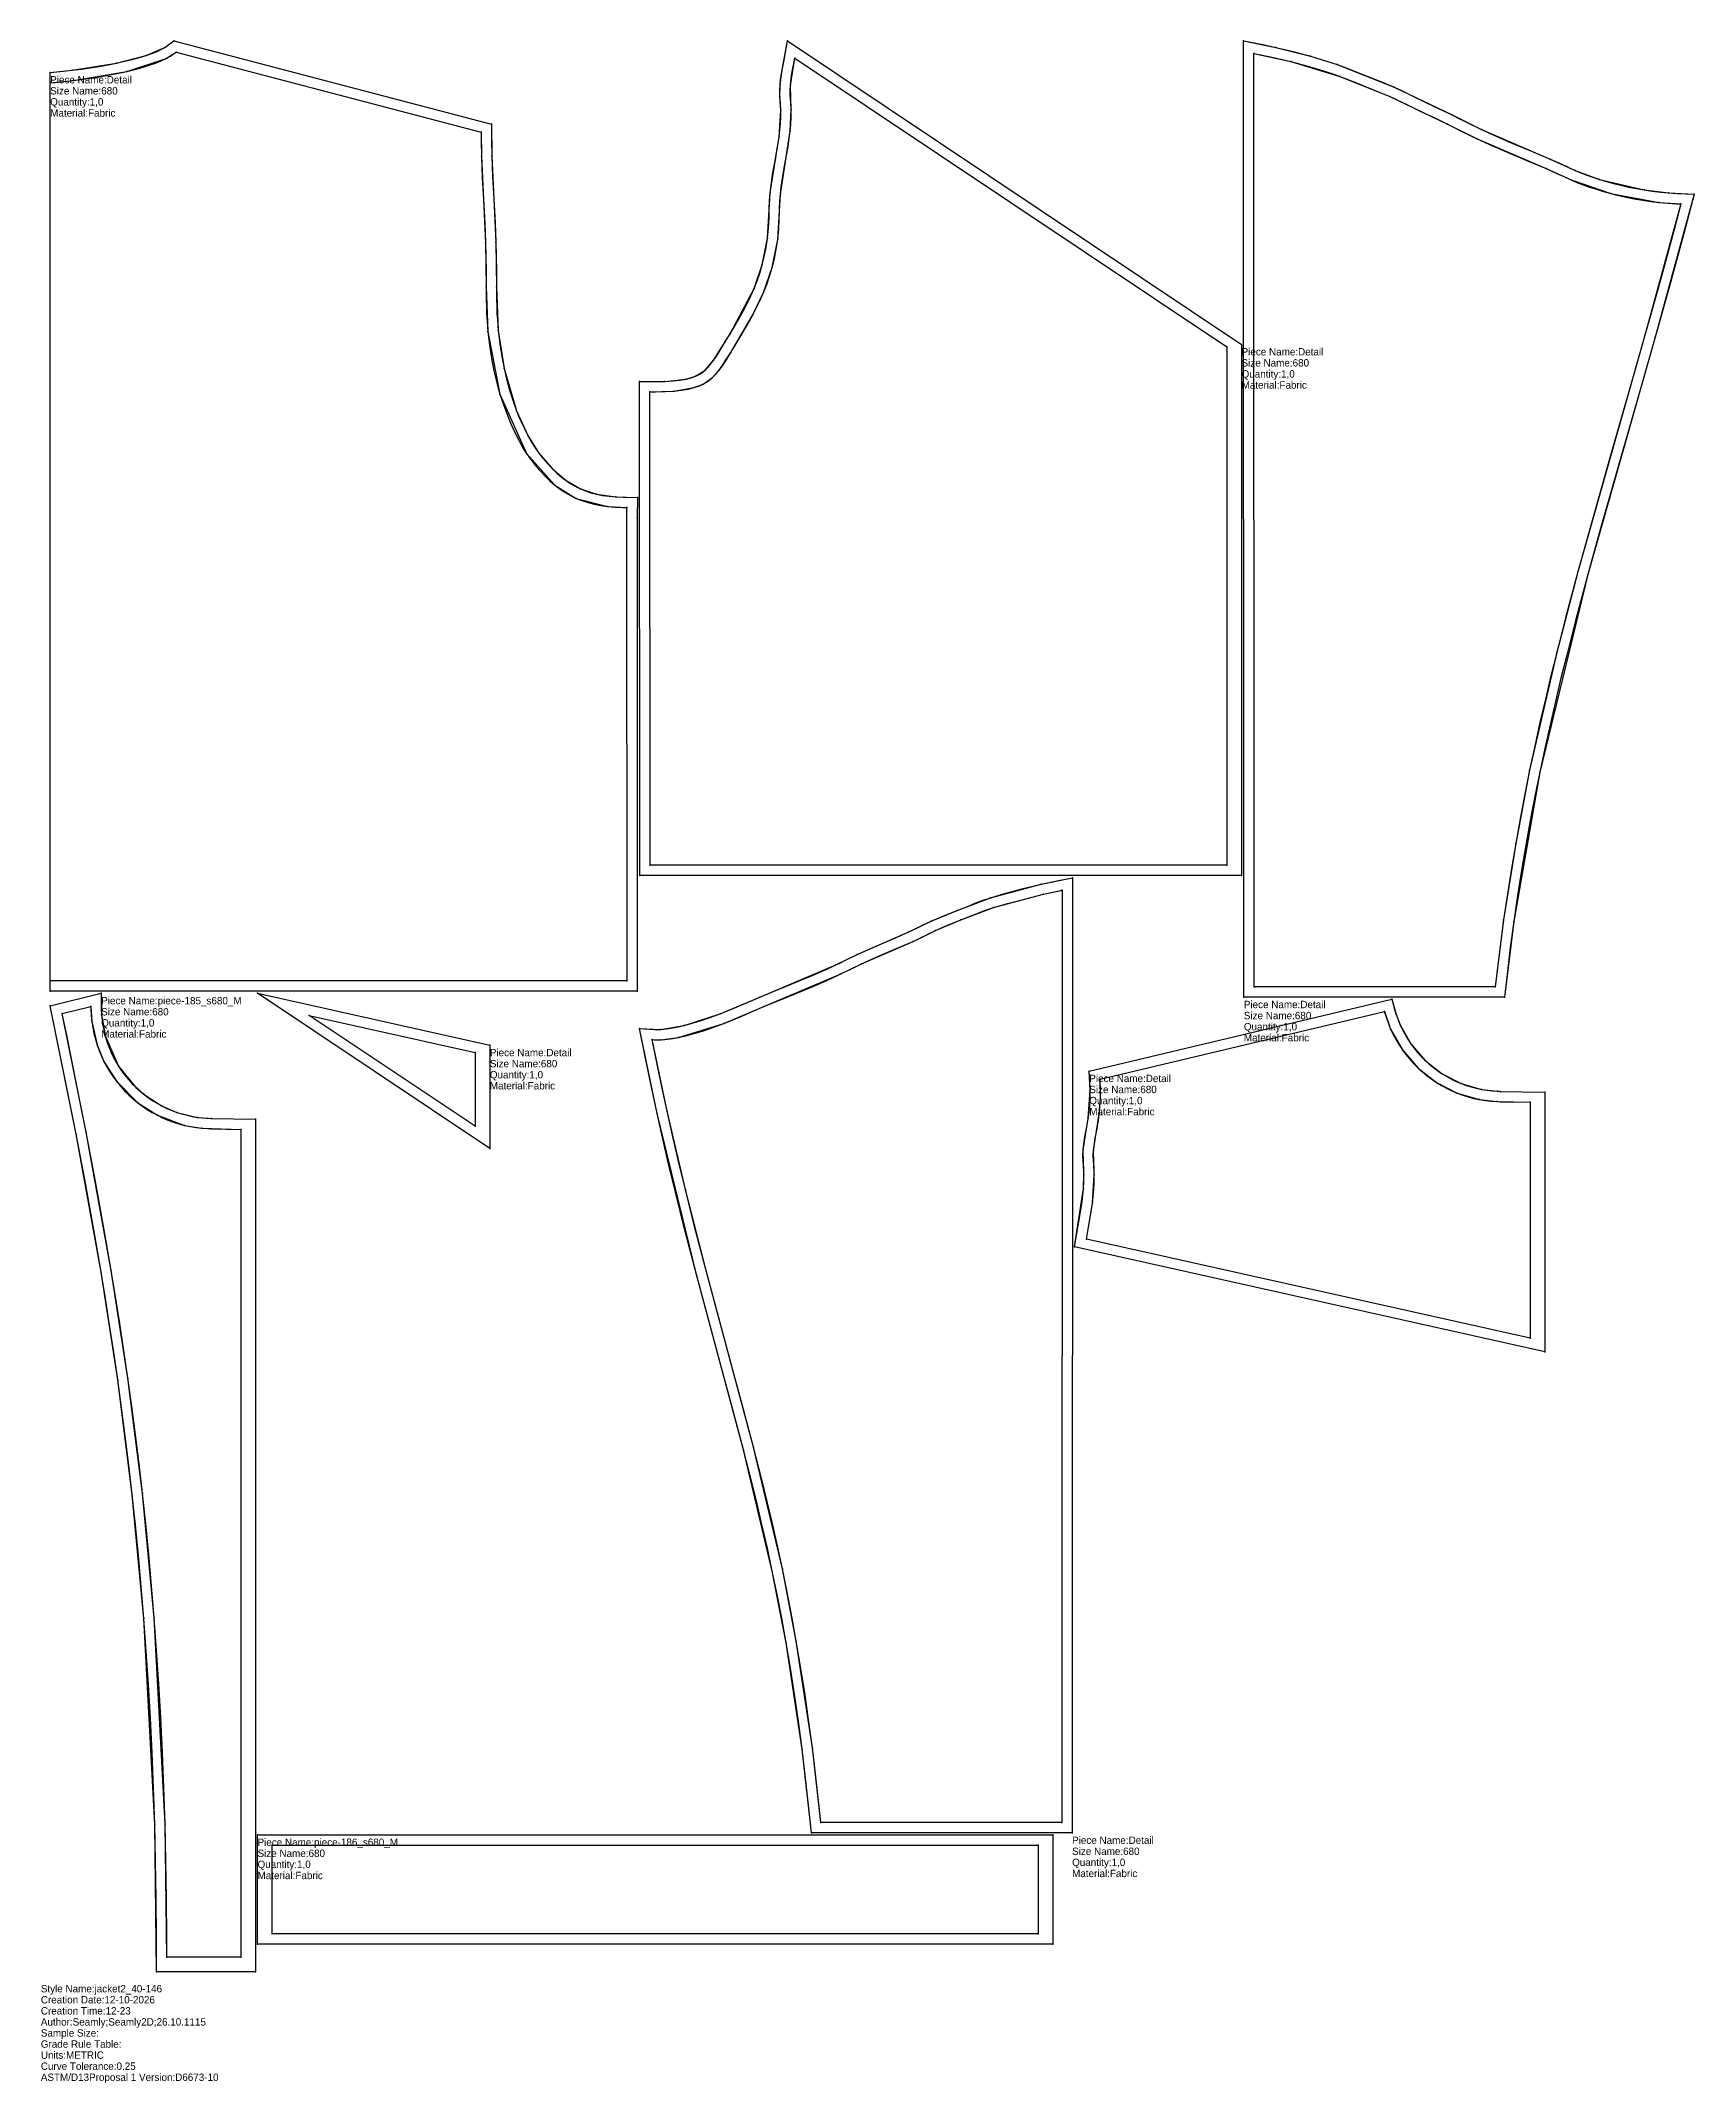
# Model space of a CAD drawing. Extents: x 0 to 1120, y -69 to 1315.
import ezdxf

# ---------------------------------------------------------------- set-up
doc = ezdxf.new("R2010")
doc.units = 0
for name, color, linetype in [('1', 7, 'CONTINUOUS'), ('14', 7, 'CONTINUOUS'), ('2', 7, 'CONTINUOUS'), ('3', 7, 'CONTINUOUS'), ('84', 7, 'CONTINUOUS'), ('87', 7, 'CONTINUOUS')]:
    doc.layers.add(name, color=color, linetype=linetype)

# ---------------------------------------------------------------- blocks, each defined once
blk = doc.blocks.new('piece-185_s680_M')
at = {"layer": '1'}
blk.add_lwpolyline([(40.89, 669.4), (41.17, 654.83), (43.72, 640.18), (52.69, 619.94), (63.18, 606.84), (70.01, 600.78), (82.18, 592.98), (92.13, 588.74), (106.19, 585.36), (115.32, 584.64), (145.47, 584.04), (145.47, 6.42), (78.48, 6.42), (77.19, 106.33), (69.82, 245.72), (61.9, 329.67), (52.09, 407.57), (40.85, 480.36), (23.84, 573.93), (6.35, 660.82)], close=True, dxfattribs=at)
at = {"layer": '14'}
blk.add_lwpolyline([(33.96, 660.46), (34.59, 650.25), (38.15, 634.44), (42.79, 623.25), (51.45, 609.55), (65.69, 595.27), (78.99, 586.75), (97.43, 579.91), (109.16, 577.97), (135.47, 577.23), (135.47, 16.42), (85.47, 16.42), (84.19, 106.53), (76.8, 246.26), (68.86, 330.44), (59.03, 408.55), (47.75, 481.53), (30.72, 575.26), (14.55, 655.65)], close=True, dxfattribs=at)
at = {"layer": '2'}
for p in [(40.89, 669.4), (6.35, 660.82), (14.55, 655.65), (33.96, 660.46), (145.47, 584.04), (135.47, 577.23), (85.47, 16.42), (135.47, 16.42), (78.48, 6.42), (145.47, 6.42)]:
    blk.add_point(p, dxfattribs=at)
at = {"layer": '3'}
for p in [(41.17, 654.83), (34.59, 650.25), (43.72, 640.18), (38.15, 634.44), (42.79, 623.25), (51.45, 609.55), (52.69, 619.94), (63.18, 606.84), (65.69, 595.27), (70.01, 600.78), (78.99, 586.75), (82.18, 592.98), (92.13, 588.74), (106.19, 585.36), (115.32, 584.64), (23.84, 573.93), (30.72, 575.26), (97.43, 579.91), (109.16, 577.97), (40.85, 480.36), (47.75, 481.53), (52.09, 407.57), (59.03, 408.55), (61.9, 329.67), (68.86, 330.44), (69.82, 245.72), (76.8, 246.26), (77.19, 106.33), (84.19, 106.53)]:
    blk.add_point(p, dxfattribs=at)
at = {"layer": '84'}
blk.add_lwpolyline([(40.89, 669.4), (40.98, 658.61), (41.17, 654.83), (41.54, 651.11), (42.09, 647.42), (42.82, 643.78), (43.72, 640.18), (44.8, 636.64), (46.05, 633.16), (47.46, 629.74), (49.04, 626.39), (50.79, 623.13), (52.69, 619.94), (54.75, 616.85), (56.97, 613.86), (59.34, 610.97), (61.88, 608.16), (63.18, 606.84), (64.47, 605.57), (67.2, 603.09), (70.01, 600.78), (72.92, 598.61), (75.92, 596.58), (79.01, 594.71), (82.18, 592.98), (85.43, 591.41), (88.75, 590), (92.13, 588.74), (95.57, 587.65), (99.07, 586.72), (102.61, 585.96), (106.19, 585.36), (109.81, 584.94), (113.48, 584.69), (115.32, 584.64), (145.47, 584.04), (145.47, 6.42), (78.48, 6.42), (78.44, 29.7), (78.22, 55.8), (77.8, 81.33), (77.19, 106.33), (76.39, 130.79), (75.41, 154.74), (74.25, 178.2), (72.93, 201.17), (71.45, 223.67), (69.82, 245.72), (68.04, 267.33), (66.12, 288.51), (64.07, 309.29), (61.9, 329.67), (59.61, 349.68), (57.21, 369.32), (54.7, 388.61), (52.09, 407.57), (49.4, 426.21), (46.62, 444.55), (43.77, 462.59), (40.85, 480.36), (36.36, 506.58), (30.18, 540.67), (23.84, 573.93), (17.41, 606.48), (10.93, 638.46), (6.35, 660.82)], close=True, dxfattribs=at)
at = {"layer": '87'}
blk.add_lwpolyline([(33.96, 660.46), (33.98, 658.41), (34.19, 654.31), (34.59, 650.25), (35.19, 646.22), (35.99, 642.24), (36.97, 638.31), (38.15, 634.44), (39.51, 630.64), (41.06, 626.9), (42.79, 623.25), (44.69, 619.68), (46.77, 616.2), (49.02, 612.83), (51.45, 609.55), (54.03, 606.39), (56.78, 603.36), (58.23, 601.89), (59.66, 600.48), (62.61, 597.8), (65.69, 595.27), (68.87, 592.89), (72.15, 590.68), (75.52, 588.63), (78.99, 586.75), (82.53, 585.04), (86.16, 583.49), (89.85, 582.12), (93.61, 580.93), (97.43, 579.91), (101.3, 579.08), (105.21, 578.43), (109.16, 577.97), (113.15, 577.7), (115.15, 577.64), (135.47, 577.23), (135.47, 16.42), (85.47, 16.42), (85.44, 29.73), (85.22, 55.88), (84.8, 81.48), (84.19, 106.53), (83.38, 131.05), (82.4, 155.06), (81.24, 178.57), (79.92, 201.6), (78.43, 224.16), (76.8, 246.26), (75.01, 267.93), (73.09, 289.17), (71.04, 310), (68.86, 330.44), (66.56, 350.5), (64.15, 370.2), (61.64, 389.54), (59.03, 408.55), (56.33, 427.24), (53.54, 445.62), (50.68, 463.71), (47.75, 481.53), (43.25, 507.79), (37.06, 541.95), (30.72, 575.26), (24.27, 607.86), (17.79, 639.85), (14.55, 655.65)], close=True, dxfattribs=at)
at = {"layer": '1'}
for s, p in [('Piece Name:piece-185_s680_M', (40.89, 661.9)), ('Size Name:680', (40.89, 654.4)), ('Quantity:1,0', (40.89, 646.9)), ('Material:Fabric', (40.89, 639.4))]:
    blk.add_text(s, height=5, dxfattribs=at).set_placement(p)
blk = doc.blocks.new('piece-186_s680_M')
at = {"layer": '1'}
blk.add_lwpolyline([(146.84, 99.22), (685.77, 99.22), (685.77, 25.22), (146.84, 25.22)], close=True, dxfattribs=at)
at = {"layer": '14'}
blk.add_lwpolyline([(156.84, 92.22), (675.77, 92.22), (675.77, 32.22), (156.84, 32.22)], close=True, dxfattribs=at)
at = {"layer": '2'}
for p in [(146.84, 99.22), (685.77, 99.22), (156.84, 92.22), (675.77, 92.22), (156.84, 32.22), (675.77, 32.22), (146.84, 25.22), (685.77, 25.22)]:
    blk.add_point(p, dxfattribs=at)
at = {"layer": '84'}
blk.add_lwpolyline([(146.84, 99.22), (685.77, 99.22), (685.77, 25.22), (146.84, 25.22)], close=True, dxfattribs=at)
at = {"layer": '87'}
blk.add_lwpolyline([(156.84, 92.22), (675.77, 92.22), (675.77, 32.22), (156.84, 32.22)], close=True, dxfattribs=at)
at = {"layer": '1'}
for s, p in [('Piece Name:piece-186_s680_M', (146.84, 91.72)), ('Size Name:680', (146.84, 84.22)), ('Quantity:1,0', (146.84, 76.72)), ('Material:Fabric', (146.84, 69.22))]:
    blk.add_text(s, height=5, dxfattribs=at).set_placement(p)
blk = doc.blocks.new('piece_Detail_s680_M')
at = {"layer": '1'}
blk.add_lwpolyline([(6.35, 1293.36), (21.25, 1294.79), (51.26, 1299.62), (71.26, 1304.8), (84.1, 1310.3), (90.22, 1314.71), (305.28, 1258.17), (305.47, 1236.61), (308.31, 1178.22), (308.84, 1148), (309.87, 1118.39), (313.89, 1092.62), (322.39, 1064.01), (329.94, 1047.39), (337.39, 1035.45), (346.48, 1024.88), (355.85, 1016.74), (365.58, 1011.14), (376.54, 1007.58), (389.64, 1005.75), (404.18, 1005.29), (404.03, 991.44), (404.11, 670.82), (6.35, 670.82)], close=True, dxfattribs=at)
at = {"layer": '14'}
blk.add_lwpolyline([(6.35, 1286.34), (22.07, 1287.84), (58.32, 1294.01), (84.97, 1302.74), (91.65, 1307.1), (298.27, 1252.78), (298.47, 1236.4), (301.31, 1177.97), (301.84, 1147.99), (302.9, 1117.7), (311.09, 1075.43), (329.14, 1035.02), (348.29, 1013.72), (362.74, 1004.74), (384.19, 999.22), (397.11, 998.44), (396.91, 998.44), (397.11, 677.82), (6.35, 677.82)], close=True, dxfattribs=at)
at = {"layer": '2'}
for p in [(90.22, 1314.71), (91.65, 1307.1), (6.35, 1293.36), (6.35, 1286.34), (298.27, 1252.78), (305.28, 1258.17), (396.91, 998.44), (397.11, 998.44), (404.18, 1005.29), (404.03, 991.44), (6.35, 677.82), (6.35, 670.82), (397.11, 677.82), (404.11, 670.82)]:
    blk.add_point(p, dxfattribs=at)
at = {"layer": '3'}
for p in [(71.26, 1304.8), (84.1, 1310.3), (84.97, 1302.74), (21.25, 1294.79), (22.07, 1287.84), (51.26, 1299.62), (58.32, 1294.01), (298.47, 1236.4), (305.47, 1236.61), (301.31, 1177.97), (308.31, 1178.22), (301.84, 1147.99), (308.84, 1148), (302.9, 1117.7), (309.87, 1118.39), (313.89, 1092.62), (311.09, 1075.43), (322.39, 1064.01), (329.94, 1047.39), (329.14, 1035.02), (337.39, 1035.45), (346.48, 1024.88), (348.29, 1013.72), (355.85, 1016.74), (365.58, 1011.14), (362.74, 1004.74), (376.54, 1007.58), (384.19, 999.22), (389.64, 1005.75)]:
    blk.add_point(p, dxfattribs=at)
at = {"layer": '84'}
blk.add_lwpolyline([(6.35, 1293.36), (8.88, 1293.55), (15.05, 1294.12), (21.25, 1294.79), (27.45, 1295.57), (33.59, 1296.46), (39.64, 1297.43), (45.55, 1298.49), (51.26, 1299.62), (56.74, 1300.83), (61.93, 1302.1), (66.79, 1303.43), (71.26, 1304.8), (75.29, 1306.19), (78.81, 1307.59), (81.76, 1308.97), (84.1, 1310.3), (84.97, 1310.89), (90.22, 1314.71), (305.28, 1258.17), (305.27, 1247.07), (305.47, 1236.61), (306.08, 1222.47), (306.91, 1207.6), (307.76, 1191.49), (308.31, 1178.22), (308.59, 1168.75), (308.78, 1158.7), (308.84, 1148), (308.82, 1142.37), (308.81, 1139.86), (308.88, 1134.93), (309.05, 1130.1), (309.32, 1125.36), (309.87, 1118.39), (310.92, 1109.41), (312.27, 1100.82), (313.89, 1092.62), (315.74, 1084.82), (317.8, 1077.44), (320.03, 1070.5), (322.39, 1064.01), (324.85, 1057.98), (327.38, 1052.44), (329.94, 1047.39), (332.48, 1042.87), (334.97, 1038.89), (337.39, 1035.45), (338.52, 1033.99), (340.12, 1032), (343.33, 1028.25), (346.48, 1024.88), (349.61, 1021.84), (352.72, 1019.14), (355.85, 1016.74), (359.01, 1014.62), (362.24, 1012.76), (365.58, 1011.14), (369.05, 1009.75), (372.69, 1008.57), (376.54, 1007.58), (380.63, 1006.78), (384.99, 1006.18), (389.64, 1005.75), (394.63, 1005.49), (404.18, 1005.29), (404.03, 991.44), (404.11, 670.82), (6.35, 670.82)], close=True, dxfattribs=at)
at = {"layer": '87'}
blk.add_lwpolyline([(6.35, 1286.34), (9.46, 1286.58), (15.75, 1287.15), (22.07, 1287.84), (28.38, 1288.64), (34.65, 1289.53), (40.82, 1290.53), (46.85, 1291.61), (52.7, 1292.77), (58.32, 1294.01), (63.68, 1295.33), (68.73, 1296.7), (73.43, 1298.14), (77.73, 1299.63), (81.59, 1301.17), (84.97, 1302.74), (87.82, 1304.36), (89.01, 1305.18), (91.65, 1307.1), (298.27, 1252.78), (298.26, 1247), (298.47, 1236.4), (299.09, 1222.13), (299.92, 1207.22), (300.77, 1191.16), (301.31, 1177.97), (301.59, 1168.59), (301.78, 1158.61), (301.84, 1147.99), (301.82, 1142.39), (301.81, 1139.82), (301.88, 1134.76), (302.06, 1129.78), (302.33, 1124.89), (302.9, 1117.7), (303.98, 1108.46), (305.37, 1099.6), (307.04, 1091.13), (308.96, 1083.07), (311.09, 1075.43), (313.4, 1068.23), (315.86, 1061.48), (318.43, 1055.2), (321.07, 1049.4), (323.76, 1044.09), (326.46, 1039.3), (329.14, 1035.02), (331.76, 1031.29), (333.03, 1029.65), (334.73, 1027.53), (338.11, 1023.58), (341.48, 1019.97), (344.87, 1016.69), (348.29, 1013.72), (351.76, 1011.05), (355.32, 1008.67), (358.97, 1006.57), (362.74, 1004.74), (366.66, 1003.17), (370.74, 1001.84), (375.01, 1000.75), (379.48, 999.88), (384.19, 999.22), (389.14, 998.77), (394.37, 998.5), (397.11, 998.44), (396.91, 998.44), (397.11, 677.82), (6.35, 677.82)], close=True, dxfattribs=at)
at = {"layer": '1'}
for s, p in [('Piece Name:Detail', (6.35, 1285.86)), ('Size Name:680', (6.35, 1278.36)), ('Quantity:1,0', (6.35, 1270.86)), ('Material:Fabric', (6.35, 1263.36))]:
    blk.add_text(s, height=5, dxfattribs=at).set_placement(p)
blk = doc.blocks.new('piece_Detail_s680-188_M')
at = {"layer": '1'}
blk.add_lwpolyline([(710.37, 616.73), (915.46, 665.43), (918.3, 654.94), (920.96, 648.04), (928.26, 635.15), (937.97, 623.87), (949.42, 614.88), (962.25, 608.3), (976.11, 604.26), (986.99, 602.99), (988.82, 602.94), (1018.97, 602.34), (1018.97, 426.4), (700.35, 497.53), (706.51, 537.19), (706.78, 546.3), (706.25, 563.4), (709.68, 584.54), (710.96, 603.81)], close=True, dxfattribs=at)
at = {"layer": '14'}
blk.add_lwpolyline([(717.73, 611.28), (910.37, 657.02), (914.56, 645.2), (922.53, 631.13), (933.16, 618.78), (945.65, 608.99), (959.66, 601.79), (974.8, 597.38), (986.65, 596), (1008.97, 595.53), (1008.97, 435.81), (708.4, 502.91), (712.49, 527.21), (713.78, 546.43), (713.24, 562.89), (717.17, 587.8), (717.89, 597.89)], close=True, dxfattribs=at)
at = {"layer": '2'}
for p in [(915.46, 665.43), (910.37, 657.02), (710.37, 616.73), (717.73, 611.28), (1008.97, 595.53), (1018.97, 602.34), (708.4, 502.91), (700.35, 497.53), (1008.97, 435.81), (1018.97, 426.4)]:
    blk.add_point(p, dxfattribs=at)
at = {"layer": '3'}
for p in [(918.3, 654.94), (914.56, 645.2), (920.96, 648.04), (922.53, 631.13), (928.26, 635.15), (937.97, 623.87), (933.16, 618.78), (945.65, 608.99), (949.42, 614.88), (710.96, 603.81), (717.89, 597.89), (959.66, 601.79), (962.25, 608.3), (974.8, 597.38), (976.11, 604.26), (986.65, 596), (986.99, 602.99), (988.82, 602.94), (709.68, 584.54), (717.17, 587.8), (706.25, 563.4), (713.24, 562.89), (706.78, 546.3), (713.78, 546.43), (706.51, 537.19), (712.49, 527.21)]:
    blk.add_point(p, dxfattribs=at)
at = {"layer": '84'}
blk.add_lwpolyline([(710.37, 616.73), (915.46, 665.43), (917.22, 658.49), (918.3, 654.94), (919.55, 651.46), (920.96, 648.04), (922.55, 644.69), (924.29, 641.43), (926.2, 638.24), (928.26, 635.15), (930.47, 632.16), (932.84, 629.27), (935.38, 626.46), (936.68, 625.14), (937.97, 623.87), (940.7, 621.4), (943.51, 619.08), (946.42, 616.91), (949.42, 614.88), (952.51, 613.01), (955.69, 611.28), (958.93, 609.71), (962.25, 608.3), (965.63, 607.04), (969.08, 605.95), (972.57, 605.02), (976.11, 604.26), (979.69, 603.67), (983.31, 603.24), (986.99, 602.99), (988.82, 602.94), (1018.97, 602.34), (1018.97, 426.4), (700.35, 497.53), (702.89, 512.05), (704.52, 521.31), (705.55, 528.15), (706.1, 532.67), (706.51, 537.19), (706.74, 541.73), (706.78, 546.3), (706.58, 550.96), (706.37, 553.35), (706.19, 555.49), (706.09, 559.55), (706.25, 563.4), (706.63, 567.07), (707.44, 572.19), (708.75, 578.99), (709.68, 584.54), (710.21, 588.58), (710.63, 593.07), (710.89, 598.11), (710.96, 603.81), (710.78, 610.26)], close=True, dxfattribs=at)
at = {"layer": '87'}
blk.add_lwpolyline([(717.73, 611.28), (910.37, 657.02), (910.48, 656.61), (911.65, 652.74), (913.02, 648.94), (914.56, 645.2), (916.29, 641.55), (918.19, 637.98), (920.28, 634.5), (922.53, 631.13), (924.95, 627.85), (927.54, 624.69), (930.29, 621.66), (931.73, 620.19), (933.16, 618.78), (936.12, 616.1), (939.19, 613.57), (942.37, 611.2), (945.65, 608.99), (949.03, 606.94), (952.49, 605.05), (956.04, 603.34), (959.66, 601.79), (963.36, 600.42), (967.12, 599.23), (970.93, 598.21), (974.8, 597.38), (978.71, 596.73), (982.67, 596.27), (986.65, 596), (988.65, 595.94), (1008.97, 595.53), (1008.97, 435.81), (708.4, 502.91), (709.78, 510.84), (711.42, 520.18), (712.49, 527.21), (713.06, 531.93), (713.49, 536.7), (713.74, 541.53), (713.78, 546.43), (713.57, 551.41), (713.35, 553.94), (713.19, 555.88), (713.09, 559.5), (713.24, 562.89), (713.58, 566.16), (714.34, 570.98), (715.64, 577.75), (716.61, 583.51), (717.17, 587.8), (717.61, 592.56), (717.89, 597.89), (717.96, 603.86), (717.77, 610.57)], close=True, dxfattribs=at)
at = {"layer": '1'}
for s, p in [('Piece Name:Detail', (710.37, 609.23)), ('Size Name:680', (710.37, 601.73)), ('Quantity:1,0', (710.37, 594.23)), ('Material:Fabric', (710.37, 586.73))]:
    blk.add_text(s, height=5, dxfattribs=at).set_placement(p)
blk = doc.blocks.new('piece_Detail_s680-189_M')
at = {"layer": '1'}
blk.add_lwpolyline([(304.23, 634.26), (304.23, 564.22), (146.84, 669.4)], close=True, dxfattribs=at)
at = {"layer": '14'}
blk.add_lwpolyline([(294.23, 629.32), (294.23, 579.32), (181.88, 654.4)], close=True, dxfattribs=at)
at = {"layer": '2'}
for p in [(146.84, 669.4), (181.88, 654.4), (294.23, 629.32), (304.23, 634.26), (294.23, 579.32), (304.23, 564.22)]:
    blk.add_point(p, dxfattribs=at)
at = {"layer": '84'}
blk.add_lwpolyline([(304.23, 634.26), (304.23, 564.22), (146.84, 669.4)], close=True, dxfattribs=at)
at = {"layer": '87'}
blk.add_lwpolyline([(294.23, 629.32), (294.23, 579.32), (181.88, 654.4)], close=True, dxfattribs=at)
at = {"layer": '1'}
for s, p in [('Size Name:680', (304.23, 619.26)), ('Piece Name:Detail', (304.23, 626.76)), ('Quantity:1,0', (304.23, 611.76)), ('Material:Fabric', (304.23, 604.26))]:
    blk.add_text(s, height=5, dxfattribs=at).set_placement(p)
blk = doc.blocks.new('piece_Detail_s680-190_M')
at = {"layer": '1'}
blk.add_lwpolyline([(813.56, 1109.05), (813.56, 749.22), (405.81, 749.22), (405.61, 1083.84), (422.74, 1084.02), (437.21, 1085.58), (443.62, 1087.49), (450.21, 1091.62), (456.05, 1098.55), (466.97, 1116.25), (483.24, 1146.98), (488.76, 1162.92), (492.34, 1181.06), (494.15, 1211.63), (500.15, 1249.66), (501.37, 1267.81), (500.79, 1277), (500.85, 1284.91), (502.04, 1293.69), (505.81, 1314.71)], close=True, dxfattribs=at)
at = {"layer": '14'}
blk.add_lwpolyline([(803.57, 1107.31), (803.57, 756.22), (412.81, 756.22), (412.61, 1076.84), (428.89, 1077.38), (442.69, 1079.74), (448.68, 1082.12), (454.88, 1086.4), (459.57, 1091.5), (467.58, 1103.66), (482.44, 1129.14), (489.69, 1144.28), (495.51, 1161.07), (499.28, 1180.2), (501.11, 1210.92), (507.66, 1253.43), (508.38, 1267.93), (507.83, 1284.4), (510.87, 1302.91)], close=True, dxfattribs=at)
at = {"layer": '2'}
for p in [(505.81, 1314.71), (510.87, 1302.91), (803.57, 1107.31), (813.56, 1109.05), (405.61, 1083.84), (412.61, 1076.84), (405.81, 749.22), (412.81, 756.22), (803.57, 756.22), (813.56, 749.22)]:
    blk.add_point(p, dxfattribs=at)
at = {"layer": '3'}
for p in [(502.04, 1293.69), (500.79, 1277), (500.85, 1284.91), (507.83, 1284.4), (501.37, 1267.81), (508.38, 1267.93), (500.15, 1249.66), (507.66, 1253.43), (494.15, 1211.63), (501.11, 1210.92), (492.34, 1181.06), (499.28, 1180.2), (488.76, 1162.92), (495.51, 1161.07), (483.24, 1146.98), (489.69, 1144.28), (482.44, 1129.14), (466.97, 1116.25), (456.05, 1098.55), (467.58, 1103.66), (422.74, 1084.02), (437.21, 1085.58), (442.69, 1079.74), (443.62, 1087.49), (448.68, 1082.12), (450.21, 1091.62), (454.88, 1086.4), (459.57, 1091.5), (428.89, 1077.38)]:
    blk.add_point(p, dxfattribs=at)
at = {"layer": '84'}
blk.add_lwpolyline([(813.56, 1109.05), (813.56, 749.22), (405.81, 749.22), (405.61, 1083.84), (412.79, 1083.84), (416.34, 1083.86), (422.74, 1084.02), (428.3, 1084.36), (433.11, 1084.88), (437.21, 1085.58), (440.67, 1086.45), (443.62, 1087.49), (445.5, 1088.37), (446.59, 1088.97), (448.19, 1090), (450.21, 1091.62), (452.13, 1093.54), (454.06, 1095.83), (456.05, 1098.55), (458.15, 1101.71), (461.59, 1107.3), (464.21, 1111.65), (466.97, 1116.25), (472.4, 1125.45), (476.27, 1132.45), (478.72, 1137.18), (481.05, 1142.01), (483.24, 1146.98), (485.26, 1152.1), (487.11, 1157.4), (488.76, 1162.92), (490.19, 1168.69), (491.39, 1174.72), (492.34, 1181.06), (493, 1187.74), (493.37, 1194.81), (493.42, 1198.52), (493.45, 1201.2), (493.7, 1206.47), (494.15, 1211.63), (494.74, 1216.69), (495.83, 1224.05), (497.49, 1233.55), (499.11, 1242.81), (500.15, 1249.66), (500.7, 1254.17), (501.1, 1258.7), (501.34, 1263.23), (501.37, 1267.81), (501.18, 1272.46), (500.97, 1274.85), (500.79, 1277), (500.68, 1281.06), (500.85, 1284.91), (501.23, 1288.57), (502.04, 1293.69), (503.35, 1300.51), (505.81, 1314.71)], close=True, dxfattribs=at)
at = {"layer": '87'}
blk.add_lwpolyline([(803.57, 1107.31), (803.57, 756.22), (412.81, 756.22), (412.61, 1076.84), (412.81, 1076.84), (416.44, 1076.85), (423.04, 1077.03), (428.89, 1077.38), (434.08, 1077.95), (438.65, 1078.73), (442.69, 1079.74), (446.27, 1081), (448.68, 1082.12), (450.18, 1082.95), (452.29, 1084.32), (454.88, 1086.4), (457.29, 1088.79), (459.57, 1091.5), (461.8, 1094.55), (464.04, 1097.94), (467.58, 1103.66), (470.21, 1108.05), (472.98, 1112.67), (478.48, 1121.97), (482.44, 1129.14), (484.98, 1134.05), (487.4, 1139.08), (489.69, 1144.28), (491.82, 1149.66), (493.77, 1155.25), (495.51, 1161.07), (497.03, 1167.16), (498.29, 1173.52), (499.28, 1180.2), (499.98, 1187.21), (500.36, 1194.59), (500.41, 1198.43), (500.45, 1200.98), (500.69, 1206), (501.11, 1210.92), (501.68, 1215.77), (502.74, 1222.94), (504.38, 1232.34), (506.02, 1241.68), (507.08, 1248.71), (507.66, 1253.43), (508.09, 1258.2), (508.34, 1263.03), (508.38, 1267.93), (508.16, 1272.91), (507.94, 1275.45), (507.78, 1277.38), (507.69, 1281), (507.83, 1284.4), (508.17, 1287.66), (508.93, 1292.48), (510.24, 1299.25), (510.87, 1302.91)], close=True, dxfattribs=at)
at = {"layer": '1'}
for s, p in [('Size Name:680', (813.56, 1094.05)), ('Piece Name:Detail', (813.56, 1101.55)), ('Quantity:1,0', (813.56, 1086.55)), ('Material:Fabric', (813.56, 1079.05))]:
    blk.add_text(s, height=5, dxfattribs=at).set_placement(p)
blk = doc.blocks.new('piece_Detail_s680-191_M')
at = {"layer": '1'}
blk.add_lwpolyline([(815.09, 666.82), (814.92, 1314.71), (836.65, 1310.3), (860.3, 1304.25), (878.3, 1298.66), (916.9, 1283.38), (956.24, 1264.48), (976.19, 1254.55), (1022.64, 1234.59), (1039.59, 1226.89), (1056.08, 1220.82), (1086.3, 1213.69), (1102.91, 1211.7), (1120.19, 1210.94), (1093.83, 1114.04), (1048.16, 953.12), (1015.6, 819.15), (998.03, 718.11), (991.68, 666.82)], close=True, dxfattribs=at)
at = {"layer": '14'}
blk.add_lwpolyline([(822.08, 673.82), (821.92, 1306.22), (846.85, 1300.62), (880.08, 1290.59), (914.1, 1276.96), (953.12, 1258.21), (973.21, 1248.22), (1019.87, 1228.16), (1036.83, 1220.46), (1063.77, 1211.32), (1096.57, 1205.25), (1111.19, 1204.26), (1087.09, 1115.94), (1041.41, 954.96), (1027.05, 900.23), (1008.74, 820.56), (999.26, 770.9), (991.1, 719.08), (985.42, 673.82)], close=True, dxfattribs=at)
at = {"layer": '2'}
for p in [(814.92, 1314.71), (821.92, 1306.22), (956.24, 1264.48), (953.12, 1258.21), (1111.19, 1204.26), (1120.19, 1210.94), (815.09, 666.82), (822.08, 673.82), (985.42, 673.82), (991.68, 666.82)]:
    blk.add_point(p, dxfattribs=at)
at = {"layer": '3'}
for p in [(836.65, 1310.3), (860.3, 1304.25), (846.85, 1300.62), (878.3, 1298.66), (880.08, 1290.59), (914.1, 1276.96), (916.9, 1283.38), (973.21, 1248.22), (976.19, 1254.55), (1022.64, 1234.59), (1019.87, 1228.16), (1036.83, 1220.46), (1039.59, 1226.89), (1056.08, 1220.82), (1063.77, 1211.32), (1086.3, 1213.69), (1096.57, 1205.25), (1102.91, 1211.7), (1087.09, 1115.94), (1093.83, 1114.04), (1041.41, 954.96), (1048.16, 953.12), (1027.05, 900.23), (1008.74, 820.56), (1015.6, 819.15), (999.26, 770.9), (991.1, 719.08), (998.03, 718.11)]:
    blk.add_point(p, dxfattribs=at)
at = {"layer": '84'}
blk.add_lwpolyline([(815.09, 666.82), (814.92, 1314.71), (827.98, 1312.17), (836.65, 1310.3), (848.58, 1307.4), (860.3, 1304.25), (871.16, 1301.02), (878.3, 1298.66), (882.52, 1297.15), (884.39, 1296.43), (892.86, 1293.13), (909.44, 1286.53), (916.9, 1283.38), (921.07, 1281.5), (922.76, 1280.67), (928.17, 1277.99), (938.45, 1273.03), (947.9, 1268.53), (956.24, 1264.48), (959.83, 1262.64), (965.44, 1259.76), (976.19, 1254.55), (986.42, 1249.89), (996.16, 1245.68), (1009.98, 1239.91), (1022.64, 1234.59), (1030.62, 1231.05), (1034.41, 1229.25), (1036.07, 1228.46), (1039.59, 1226.89), (1043.36, 1225.33), (1047.38, 1223.8), (1051.62, 1222.29), (1056.08, 1220.82), (1060.73, 1219.42), (1065.55, 1218.08), (1070.54, 1216.83), (1075.67, 1215.67), (1080.93, 1214.62), (1086.3, 1213.69), (1091.76, 1212.88), (1097.31, 1212.22), (1102.91, 1211.7), (1108.58, 1211.36), (1120.19, 1210.94), (1113.12, 1184.11), (1103.44, 1148.49), (1093.83, 1114.04), (1084.31, 1080.58), (1070.3, 1031.8), (1056.82, 984.38), (1048.16, 953.12), (1039.83, 921.95), (1033.84, 898.52), (1029.97, 882.85), (1026.2, 867.1), (1022.55, 851.24), (1019.01, 835.27), (1015.6, 819.15), (1012.31, 802.86), (1009.17, 786.38), (1006.16, 769.69), (1003.29, 752.77), (1000.59, 735.58), (998.03, 718.11), (995.64, 700.34), (993.42, 682.24), (991.68, 666.82)], close=True, dxfattribs=at)
at = {"layer": '87'}
blk.add_lwpolyline([(822.08, 673.82), (821.92, 1306.22), (826.57, 1305.31), (835.09, 1303.48), (846.85, 1300.62), (858.39, 1297.51), (869.07, 1294.34), (876.03, 1292.04), (880.08, 1290.59), (881.86, 1289.9), (890.29, 1286.62), (906.79, 1280.05), (914.1, 1276.96), (918.09, 1275.16), (919.67, 1274.39), (925.09, 1271.7), (935.42, 1266.71), (944.86, 1262.22), (953.12, 1258.21), (956.64, 1256.41), (962.31, 1253.5), (973.21, 1248.22), (983.58, 1243.5), (993.42, 1239.24), (1007.27, 1233.45), (1019.87, 1228.16), (1027.7, 1224.68), (1031.41, 1222.93), (1033.14, 1222.1), (1036.83, 1220.46), (1040.77, 1218.83), (1044.95, 1217.23), (1049.36, 1215.66), (1053.97, 1214.15), (1058.78, 1212.69), (1063.77, 1211.32), (1068.91, 1210.02), (1074.21, 1208.83), (1079.64, 1207.74), (1085.19, 1206.77), (1090.84, 1205.94), (1096.57, 1205.25), (1102.38, 1204.72), (1108.24, 1204.36), (1111.19, 1204.26), (1106.36, 1185.92), (1096.7, 1150.35), (1087.09, 1115.94), (1077.58, 1082.5), (1063.56, 1033.73), (1050.08, 986.27), (1041.41, 954.96), (1033.06, 923.72), (1027.05, 900.23), (1023.17, 884.5), (1019.39, 868.7), (1015.72, 852.78), (1012.17, 836.75), (1008.74, 820.56), (1005.45, 804.21), (1002.28, 787.66), (999.26, 770.9), (996.39, 753.89), (993.66, 736.63), (991.1, 719.08), (988.7, 701.23), (986.47, 683.06), (985.42, 673.82)], close=True, dxfattribs=at)
at = {"layer": '1'}
for s, p in [('Piece Name:Detail', (815.09, 659.32)), ('Size Name:680', (815.09, 651.82)), ('Quantity:1,0', (815.09, 644.32)), ('Material:Fabric', (815.09, 636.82))]:
    blk.add_text(s, height=5, dxfattribs=at).set_placement(p)
blk = doc.blocks.new('piece_Detail_s680-192_M')
at = {"layer": '1'}
blk.add_lwpolyline([(698.72, 100.59), (522.05, 100.59), (515.81, 157.35), (504.98, 229.33), (495.6, 277.98), (476.14, 360.15), (444.38, 478.06), (417.54, 587.95), (405.61, 645.62), (419.82, 644.96), (435.9, 647.6), (460.28, 655.51), (487.19, 666.86), (538.62, 688.6), (553.15, 695.66), (588.1, 710.95), (603.3, 718.28), (620.83, 725.57), (643.43, 734.13), (677.86, 743.26), (698.99, 747.71)], close=True, dxfattribs=at)
at = {"layer": '14'}
blk.add_lwpolyline([(691.73, 107.58), (528.39, 107.58), (522.75, 158.22), (511.88, 230.54), (502.45, 279.42), (482.91, 361.9), (451.15, 479.85), (436.72, 536.37), (424.38, 589.46), (414.25, 638.02), (420.17, 637.97), (432.01, 639.55), (462.79, 648.97), (489.92, 660.41), (541.66, 682.29), (556.08, 689.31), (590.98, 704.57), (606.2, 711.91), (623.41, 719.06), (645.5, 727.45), (679.44, 736.45), (691.99, 739.21)], close=True, dxfattribs=at)
at = {"layer": '2'}
for p in [(698.99, 747.71), (691.99, 739.21), (487.19, 666.86), (489.92, 660.41), (405.61, 645.62), (414.25, 638.02), (522.05, 100.59), (528.39, 107.58), (691.73, 107.58), (698.72, 100.59)]:
    blk.add_point(p, dxfattribs=at)
at = {"layer": '3'}
for p in [(643.43, 734.13), (677.86, 743.26), (679.44, 736.45), (620.83, 725.57), (645.5, 727.45), (588.1, 710.95), (603.3, 718.28), (606.2, 711.91), (623.41, 719.06), (553.15, 695.66), (590.98, 704.57), (538.62, 688.6), (541.66, 682.29), (556.08, 689.31), (460.28, 655.51), (419.82, 644.96), (420.17, 637.97), (432.01, 639.55), (435.9, 647.6), (462.79, 648.97), (417.54, 587.95), (424.38, 589.46), (436.72, 536.37), (444.38, 478.06), (451.15, 479.85), (476.14, 360.15), (482.91, 361.9), (495.6, 277.98), (502.45, 279.42), (504.98, 229.33), (511.88, 230.54), (515.81, 157.35), (522.75, 158.22)]:
    blk.add_point(p, dxfattribs=at)
at = {"layer": '84'}
blk.add_lwpolyline([(698.72, 100.59), (522.05, 100.59), (520.38, 117.4), (518.17, 137.74), (515.81, 157.35), (513.3, 176.25), (510.66, 194.52), (507.88, 212.2), (504.98, 229.33), (501.96, 245.98), (498.83, 262.18), (495.6, 277.98), (492.25, 293.45), (488.82, 308.62), (485.29, 323.55), (481.69, 338.28), (476.14, 360.15), (468.49, 389.06), (460.61, 418.09), (452.56, 447.62), (444.38, 478.06), (436.13, 509.78), (429.92, 534.71), (425.78, 551.9), (421.65, 569.63), (417.54, 587.95), (413.46, 606.91), (409.4, 626.54), (405.61, 645.62), (415.69, 644.94), (417.71, 644.9), (419.82, 644.96), (422.04, 645.12), (425.59, 645.53), (430.63, 646.41), (435.9, 647.6), (441.32, 649.07), (446.8, 650.74), (452.26, 652.57), (460.28, 655.51), (470.15, 659.47), (482.4, 664.77), (487.19, 666.86), (499.58, 671.95), (522.1, 681.22), (532.52, 685.77), (538.62, 688.6), (541.27, 689.92), (545.22, 691.9), (553.15, 695.66), (564.78, 700.88), (579.05, 706.99), (588.1, 710.95), (593.15, 713.3), (595.28, 714.38), (597.93, 715.73), (603.3, 718.28), (611.17, 721.71), (620.83, 725.57), (628.89, 728.74), (632.02, 730.08), (633.45, 730.69), (637.01, 732.01), (643.43, 734.13), (653.9, 737.18), (665.67, 740.29), (677.86, 743.26), (689.59, 745.87), (698.99, 747.71)], close=True, dxfattribs=at)
at = {"layer": '87'}
blk.add_lwpolyline([(691.73, 107.58), (528.39, 107.58), (527.34, 118.12), (525.12, 138.54), (522.75, 158.22), (520.23, 177.22), (517.58, 195.57), (514.79, 213.33), (511.88, 230.54), (508.85, 247.27), (505.7, 263.54), (502.45, 279.42), (499.09, 294.96), (495.64, 310.2), (492.1, 325.19), (488.48, 339.98), (482.91, 361.9), (475.25, 390.87), (467.37, 419.92), (459.32, 449.45), (451.15, 479.85), (442.91, 511.51), (436.72, 536.37), (432.59, 553.52), (428.48, 571.2), (424.38, 589.46), (420.31, 608.35), (416.26, 627.93), (414.25, 638.02), (415.39, 637.95), (417.73, 637.9), (420.17, 637.97), (422.69, 638.15), (426.59, 638.6), (432.01, 639.55), (437.59, 640.81), (443.26, 642.34), (448.94, 644.08), (454.57, 645.97), (462.79, 648.97), (472.84, 653.01), (485.19, 658.35), (489.92, 660.41), (502.24, 665.48), (524.83, 674.77), (535.39, 679.38), (541.66, 682.29), (544.4, 683.66), (548.29, 685.6), (556.08, 689.31), (567.59, 694.47), (581.82, 700.57), (590.98, 704.57), (596.21, 707.01), (598.45, 708.14), (601.02, 709.45), (606.2, 711.91), (613.87, 715.25), (623.41, 719.06), (631.54, 722.26), (634.77, 723.64), (636.06, 724.19), (639.32, 725.41), (645.5, 727.45), (655.77, 730.44), (667.39, 733.51), (679.44, 736.45), (691.02, 739.02), (691.99, 739.21)], close=True, dxfattribs=at)
at = {"layer": '1'}
for s, p in [('Piece Name:Detail', (698.72, 93.09)), ('Size Name:680', (698.72, 85.59)), ('Quantity:1,0', (698.72, 78.09)), ('Material:Fabric', (698.72, 70.59))]:
    blk.add_text(s, height=5, dxfattribs=at).set_placement(p)

msp = doc.modelspace()

# ---------------------------------------------------------------- block references
at = {"layer": '1'}
for name in ['piece_Detail_s680_M', 'piece_Detail_s680-190_M', 'piece_Detail_s680-191_M', 'piece_Detail_s680-192_M', 'piece-185_s680_M', 'piece_Detail_s680-189_M', 'piece_Detail_s680-188_M', 'piece-186_s680_M']:
    msp.add_blockref(name, (0, 0), dxfattribs=at)

# ---------------------------------------------------------------- texts
for s, p in [('Style Name:jacket2_40-146', (0, -7.5)), ('Creation Date:12-10-2026', (0, -15)), ('Author:Seamly;Seamly2D;26.10.1115', (0, -30)), ('Creation Time:12-23', (0, -22.5)), ('Sample Size:', (0, -37.5)), ('Grade Rule Table:', (0, -45)), ('Curve Tolerance:0.25', (0, -60)), ('Units:METRIC', (0, -52.5)), ('ASTM/D13Proposal 1 Version:D6673-10', (0, -67.5))]:
    msp.add_text(s, height=5, dxfattribs=at).set_placement(p)

doc.saveas('drawing.dxf')
